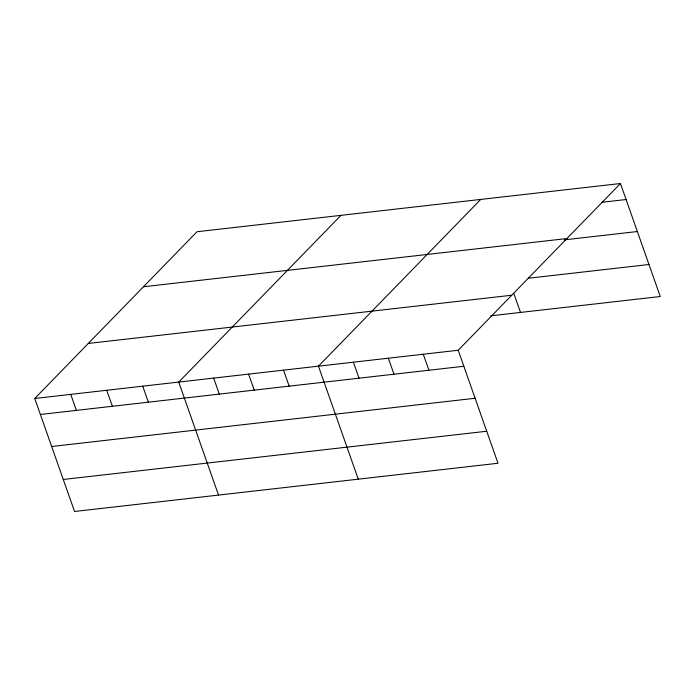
<?xml version="1.0" encoding="UTF-8"?>
<svg xmlns="http://www.w3.org/2000/svg" width="695" height="695" viewBox="0 0 695 695"><rect width="100%" height="100%" fill="white"/><g stroke="black" fill="none" stroke-linecap="round" stroke-linejoin="round"><path stroke-width="1.04" d="M620.453 183.515L458.205 350.254L498.002 463.261L74.547 511.485L34.75 398.478L196.998 231.739L620.453 183.515L660.25 296.522L490.87 315.808M340.976 215.346L178.728 382.085L218.525 495.092M480.714 199.43L318.466 366.169L358.264 479.176M601.74 202.297L626.091 199.526M143.457 286.766L566.911 238.541M564.314 239.853L637.367 231.531M528.296 278.252L648.974 264.508M88.291 343.452L511.746 295.227M34.75 398.478L458.205 350.254M40.388 414.481L463.843 366.256M51.656 446.494L475.119 398.27M63.271 479.472L486.735 431.248M513.814 293.429L520.512 312.437M423.272 354.233L428.911 370.235M388.34 358.212L393.969 374.214M353.399 362.191L359.037 378.193M283.534 370.148L289.172 386.151M248.593 374.127L254.231 390.13M213.66 378.106L219.299 394.108M142.736 386.177L148.365 402.188M106.735 390.277L112.373 406.288M70.742 394.378L76.38 410.38"/></g></svg>
